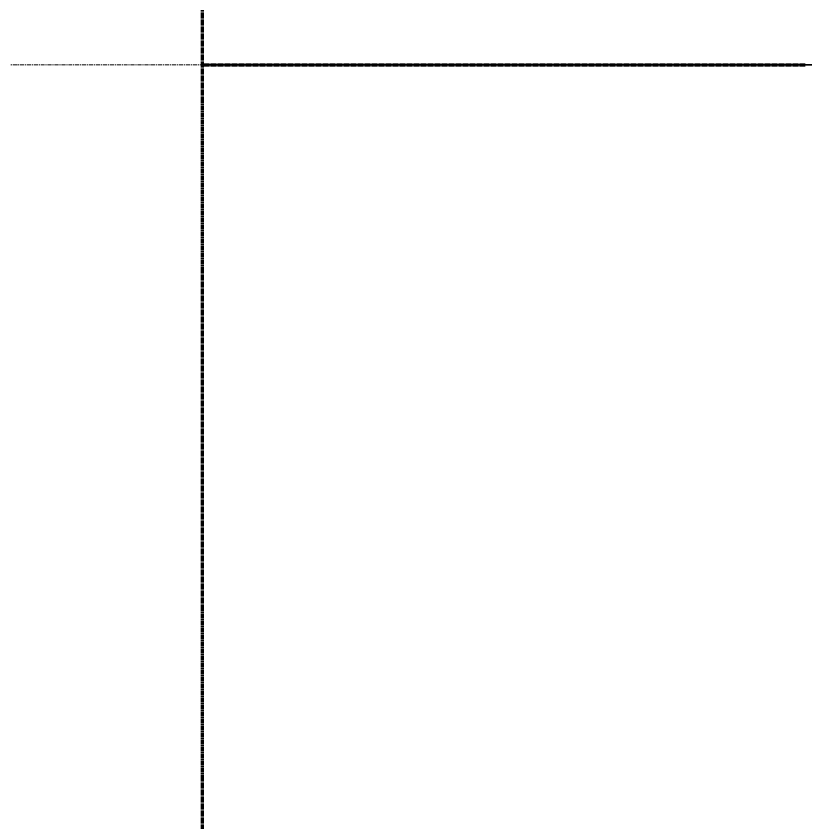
# Model space of a CAD drawing. Header units: millimetres. Extents: x -4948 to 42228, y -4856 to 69378.
# Drawn here: x 25910 to 28449, y 22855 to 25449 of the extents above; entities that cross this region are included whole.
import ezdxf

# ---------------------------------------------------------------- set-up
doc = ezdxf.new("R2010")
doc.units = ezdxf.units.MM
doc.linetypes.add('Линия сетки', pattern=[22.225, 12.7, -3.175, 3.175, -3.175])
doc.linetypes.add('Штрих 3 х 1_5 мм', pattern=[4.5, 3, -1.5])
for name, color, linetype, lineweight in [('A-AREA', 32, 'Continuous', 9), ('A-DETL', 90, 'Continuous', 9), ('S-GRID', 1, 'Continuous', 30)]:
    doc.layers.add(name, color=color, linetype=linetype, lineweight=lineweight)

# ---------------------------------------------------------------- blocks, each defined once
blk = doc.blocks.new('27ELB-RD-AR-0000-BIM_rvt-1-1 этаж отм_ _0_000 лотки')
at = {"layer": 'A-AREA', "color": 252, "linetype": 'Штрих 3 х 1_5 мм', "lineweight": 70}
for p, q in [((26508.9, 19592.1), (26508.9, 39816.1)), ((26508.9, 25292.1), (28448.9, 25292.1))]:
    blk.add_line(p, q, dxfattribs=at)
at = {"layer": 'A-DETL', "color": 252, "lineweight": 35}
blk.add_line((26508.9, 25292.1), (30461.7, 25292.1), dxfattribs=at)
blk = doc.blocks.new('27ELB-RD-KR2-0000-BIM_rvt-1-1 этаж отм_ _0_000 лотки')
at = {"layer": 'S-GRID', "color": 252, "linetype": 'Линия сетки', "lineweight": 9}
blk.add_line((-4948, 25292.1), (41228.1, 25292.1), dxfattribs=at)

msp = doc.modelspace()

# ---------------------------------------------------------------- block references
at = {"lineweight": 5}
for name in ['27ELB-RD-KR2-0000-BIM_rvt-1-1 этаж отм_ _0_000 лотки', '27ELB-RD-AR-0000-BIM_rvt-1-1 этаж отм_ _0_000 лотки']:
    msp.add_blockref(name, (0, 0), dxfattribs=at)

doc.saveas('drawing.dxf')
